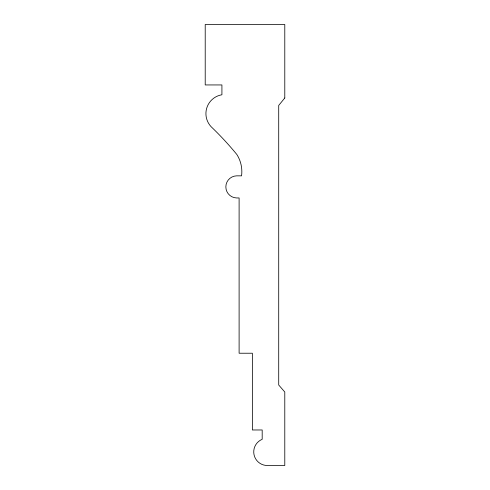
<?xml version="1.0" encoding="UTF-8"?>
<svg xmlns="http://www.w3.org/2000/svg" width="490" height="490" viewBox="0 0 490 490"><rect width="100%" height="100%" fill="white"/><g stroke="black" fill="none" stroke-linecap="round" stroke-linejoin="round"><path stroke-width="0.73" d="M284.788 98L278.712 105.417L278.712 385.011L284.788 392L284.788 465.5L267.981 465.5A13.61 13.61 0 0 1 262.187 439.31L262.187 429.975L252.362 429.975L252.362 353.229L239.108 353.229L239.108 197.954L236.572 197.954A11.062 11.062 0 0 1 225.847 186.862A11.062 11.062 0 0 1 236.652 175.843L241.564 175.843A32.003 32.003 0 0 0 236.854 154.503A314.415 314.415 0 0 0 211.117 126.708A19.098 19.098 0 0 1 221.921 94.766L221.921 84.942L205.212 84.942L205.212 24.5L284.788 24.5L284.788 98"/></g></svg>
